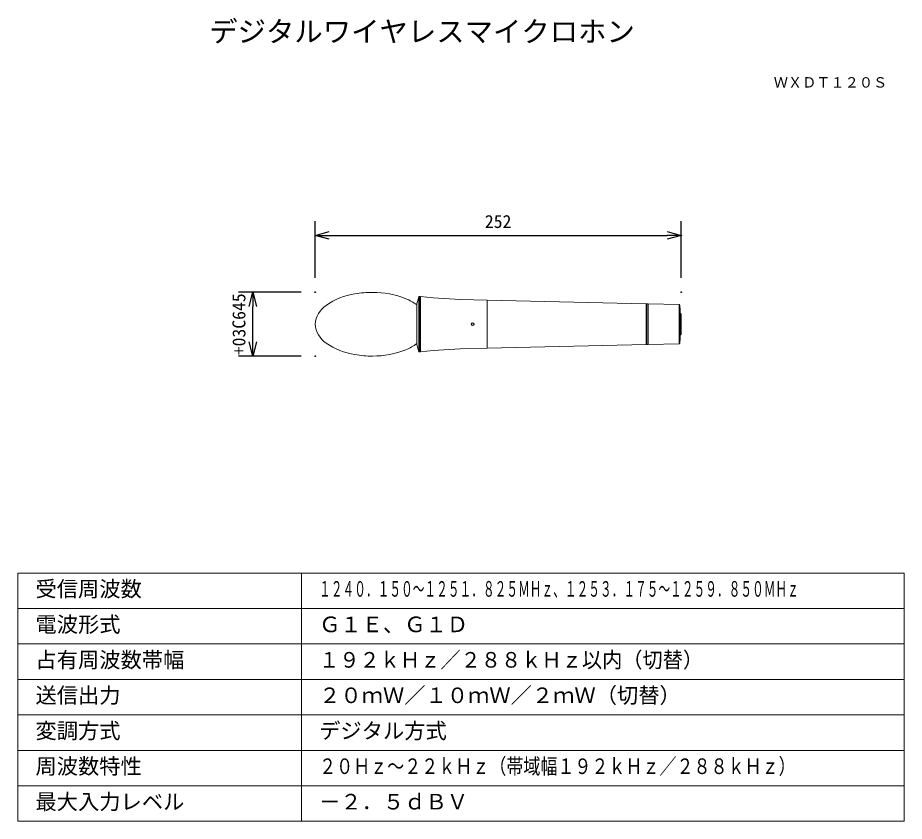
# Model space of a CAD drawing. Units: millimetres, scale not verified. Extents: x -62 to 63, y -56 to 57.
import ezdxf
from ezdxf.enums import TextEntityAlignment as Align

# ---------------------------------------------------------------- set-up
doc = ezdxf.new("R2010")
doc.units = ezdxf.units.MM
doc.header["$LTSCALE"] = 0.125
doc.header["$PDMODE"] = 32
doc.header["$PDSIZE"] = 0.0625
for name, color, linetype, lineweight in [('0-0_0', 7, 'Continuous', 25), ('0-2_WAKU', 1, 'Continuous', 18), ('0-3_MOJI1', 7, 'Continuous', 18), ('0-4_GAIKEI', 1, 'Continuous', 18), ('0-6_SUNPO', 7, 'Continuous', 25)]:
    doc.layers.add(name, color=color, linetype=linetype, lineweight=lineweight)
doc.layers.add('0-1_DEFPOINTS', color=7, linetype='Continuous')
doc.layers.add('0-5_TOUROKU', color=7, linetype='Continuous')
doc.styles.add('ＭＳ ゴシック', font='')
doc.styles.get('ＭＳ ゴシック').set_extended_font_data('MS Gothic')

# ---------------------------------------------------------------- blocks, each defined once
blk = doc.blocks.new('_OPEN30')
at = {"layer": '0-0_0'}
blk.add_line((0, 0), (-1, 0), dxfattribs=at)
blk.add_lwpolyline([(-1, 0.26795), (0, 0), (-1, -0.26795)], dxfattribs=at)
blk = doc.blocks.new('D3')
at = {"layer": '0-1_DEFPOINTS'}
for p in [(-32.541, 11.0716), (-23.7473, 11.0716), (-23.7473, 2.0716)]:
    blk.add_point(p, dxfattribs=at)
at = {"layer": '0-6_SUNPO'}
for p, q in [((-25.7473, 11.0716), (-34.541, 11.0716)), ((-32.541, 4.0716), (-32.541, 9.0716)), ((-25.7473, 2.0716), (-34.541, 2.0716))]:
    blk.add_line(p, q, dxfattribs=at)
at = {"layer": '0-6_SUNPO', "xscale": 2, "yscale": 2}
for p, rotation in [((-32.541, 11.0716), 90), ((-32.541, 2.0716), 270)]:
    blk.add_blockref('_OPEN30', p, dxfattribs=dict(at, rotation=rotation))
at = {"layer": '0-6_SUNPO', "style": 'ＭＳ ゴシック'}
blk.add_text('+03C645', height=1.833, rotation=90, dxfattribs=at).set_placement((-33.041, 2.1966), align=Align.BOTTOM_LEFT)
blk = doc.blocks.new('D4')
at = {"layer": '0-1_DEFPOINTS'}
for p in [(27.8582, 19.0873), (-23.7643, 11.0873), (27.8582, 11.0873)]:
    blk.add_point(p, dxfattribs=at)
at = {"layer": '0-6_SUNPO'}
for p, q in [((-23.7643, 13.0873), (-23.7643, 21.0873)), ((27.8582, 13.0873), (27.8582, 21.0873)), ((-21.7643, 19.0873), (25.8582, 19.0873))]:
    blk.add_line(p, q, dxfattribs=at)
at = {"layer": '0-6_SUNPO', "xscale": 2, "yscale": 2, "rotation": 180}
blk.add_blockref('_OPEN30', (-23.7643, 19.0873), dxfattribs=at)
at = {"layer": '0-6_SUNPO', "xscale": 2, "yscale": 2}
blk.add_blockref('_OPEN30', (27.8582, 19.0873), dxfattribs=at)
at = {"layer": '0-6_SUNPO', "style": 'ＭＳ ゴシック'}
blk.add_text('252', height=1.833, dxfattribs=at).set_placement((0.1719, 19.5873), align=Align.BOTTOM_LEFT)

msp = doc.modelspace()

# ---------------------------------------------------------------- linework, layer by layer
at = {"layer": '0-2_WAKU', "color": 4}
for p, q in [((62.5016, -21.4907), (-62.4984, -21.4907)), ((-62.4984, -21.4907), (-62.4984, -56.4907)), ((62.5016, -21.4907), (-62.4984, -21.4907)), ((-62.4984, -21.4907), (-62.4984, -56.4907)), ((-22.4984, -56.4907), (-22.4984, -21.4907)), ((-22.4984, -56.4907), (-22.4984, -21.4907)), ((62.5016, -56.4907), (62.5016, -21.4907)), ((62.5016, -56.4907), (62.5016, -21.4907)), ((-62.4984, -56.4907), (62.5016, -56.4907)), ((-62.4984, -56.4907), (62.5016, -56.4907))]:
    msp.add_line(p, q, dxfattribs=at)
at = {"layer": '0-2_WAKU'}
for p, q in [((-62.4984, -26.4907), (62.5016, -26.4907)), ((-62.4984, -26.4907), (62.5016, -26.4907)), ((-62.4984, -31.4907), (62.5016, -31.4907)), ((-62.4984, -31.4907), (62.5016, -31.4907)), ((-62.4984, -36.4907), (62.5016, -36.4907)), ((-62.4984, -36.4907), (62.5016, -36.4907)), ((-62.4984, -41.4907), (62.5016, -41.4907)), ((-62.4984, -41.4907), (62.5016, -41.4907)), ((-62.4984, -46.4907), (62.5016, -46.4907)), ((-62.4984, -46.4907), (62.5016, -46.4907)), ((-62.4984, -51.4907), (62.5016, -51.4907)), ((-62.4984, -51.4907), (62.5016, -51.4907))]:
    msp.add_line(p, q, dxfattribs=at)
at = {"layer": '0-3_MOJI1'}
for p, q in [((-5.9543, 17.4639), (-6.222, 16.4702)), ((-6.222, 16.4702), (-6.222, 10.7056)), ((-5.8274, 17.492), (-5.9331, 17.492)), ((-5.7851, 17.4568), (-5.8274, 17.492)), ((-5.8274, 17.492), (-5.7076, 17.485)), ((26.3997, 16.449), (26.3997, 16.4561)), ((30.917, 13.5879), (30.917, 12.0022)), ((-5.9543, 9.7119), (-6.222, 10.7056)), ((26.3997, 10.7267), (26.3997, 10.7197)), ((-5.8274, 9.6837), (-5.9331, 9.6837)), ((-5.7851, 9.719), (-5.8274, 9.6837)), ((-5.8274, 9.6837), (-5.7076, 9.6908))]:
    msp.add_line(p, q, dxfattribs=at)
at = {"layer": '0-3_MOJI1', "color": 1}
for p, q in [((-5.9543, 17.4639), (-5.9543, 9.7119)), ((-5.912, 17.492), (-5.912, 9.6837)), ((-5.8274, 17.492), (-5.8274, 9.6837)), ((-5.7851, 17.4568), (-5.7851, 9.719)), ((-5.7428, 17.4498), (-5.7428, 9.726)), ((-5.7076, 9.6908), (-5.7076, 17.485)), ((3.6864, 16.9635), (3.6864, 10.2123)), ((26.1178, 16.4631), (26.1178, 10.7126)), ((26.1601, 16.4208), (26.1601, 10.7549)), ((26.1953, 10.7126), (26.1953, 16.4631)), ((26.3997, 16.449), (26.3997, 10.7267)), ((30.7549, 16.3503), (30.7549, 10.8254)), ((30.8606, 16.2446), (30.8606, 10.9311)), ((30.9593, 15.096), (30.9593, 12.0798))]:
    msp.add_line(p, q, dxfattribs=at)
at = {"layer": '0-3_MOJI1'}
for points in [[(-5.9331, 17.492), (-5.9401, 17.485), (-5.9401, 17.4779), (-5.9472, 17.4779), (-5.9472, 17.4709), (-5.9543, 17.4639)], [(30.917, 13.5879), (30.917, 15.1735), (30.9099, 15.3074), (30.9099, 15.4413), (30.9029, 15.5752), (30.8959, 15.7091), (30.8818, 15.843), (30.8747, 15.9769), (30.8677, 16.1108), (30.8606, 16.2446), (30.7549, 16.3503), (26.3997, 16.4561), (26.1953, 16.4631), (26.1601, 16.4208), (26.1178, 16.4631), (3.6864, 16.9635), (-0.1332, 17.0692), (-3.9387, 17.3088), (-5.7076, 17.485), (-5.7428, 17.4498)], [(31.0227, 13.5879), (31.0227, 15.0396), (31.0156, 15.0537), (31.0086, 15.0607), (30.9945, 15.0748), (30.9875, 15.0818), (30.9734, 15.0889), (30.9593, 15.096), (30.917, 15.1171)], [(31.0509, 13.5879), (31.0509, 13.9402), (31.0438, 14.2996), (31.0368, 14.652), (31.0227, 15.0114)], [(31.0227, 13.5879), (31.0227, 12.1362), (31.0156, 12.1221), (31.0086, 12.115), (30.9945, 12.1009), (30.9875, 12.0939), (30.9734, 12.0868), (30.9593, 12.0798), (30.917, 12.0587)], [(31.0509, 13.5879), (31.0509, 13.2355), (31.0438, 12.8761), (31.0368, 12.5238), (31.0227, 12.1644)], [(30.917, 12.0022), (30.9099, 11.8684), (30.9099, 11.7345), (30.9029, 11.6006), (30.8959, 11.4667), (30.8818, 11.3328), (30.8747, 11.1989), (30.8677, 11.065), (30.8606, 10.9311), (30.7549, 10.8254), (26.3997, 10.7197), (26.1953, 10.7126), (26.1601, 10.7549), (26.1178, 10.7126), (3.6864, 10.2123), (-0.1332, 10.1066), (-3.9387, 9.8669), (-5.7076, 9.6908), (-5.7428, 9.726)], [(-5.9331, 9.6837), (-5.9401, 9.6908), (-5.9401, 9.6979), (-5.9472, 9.6979), (-5.9472, 9.7049), (-5.9543, 9.7119)]]:
    msp.add_lwpolyline(points, dxfattribs=at)
for centre, radius, start, end in [((-13.5313, 8.505), 9.4761, 98.67551, 125.2381), ((-12.6668, 5.1913), 12.8871, 89.13815, 100.25296), ((-12.3638, 5.8224), 12.255, 67.96169, 90.51036), ((-10.6159, 10.2441), 7.5006, 54.14053, 67.66434), ((-17.0816, 13.3451), 3.476, 123.47222, 175.99498), ((-17.0816, 13.8307), 3.476, 184.00502, 236.52778), ((-13.5313, 18.6708), 9.4761, 234.7619, 261.32449), ((-10.6159, 16.9316), 7.5006, 292.33566, 305.85947), ((-12.6668, 21.9844), 12.8871, 259.74704, 270.86185), ((-12.3638, 21.3533), 12.255, 269.48964, 292.03831)]:
    msp.add_arc(centre, radius, start, end, dxfattribs=at)
at = {"layer": '0-4_GAIKEI'}
for radius in [0.1974, 0.1486]:
    msp.add_circle((1.6498, 13.5879), radius, dxfattribs=at)

# ---------------------------------------------------------------- block references
at = {"layer": '0-6_SUNPO'}
for name in ['D4', 'D3']:
    msp.add_blockref(name, (3.1927, 7.0163), dxfattribs=at)

# ---------------------------------------------------------------- texts
at = {"layer": '0-3_MOJI1', "style": 'ＭＳ ゴシック'}
for s, height, p in [('デジタルワイヤレスマイクロホン', 2.933, (-35.4984, 52.5093)), ('受信周波数', 2.199, (-59.9984, -25.4907)), ('電波形式', 2.199, (-59.9984, -30.4907)), ('Ｇ１Ｅ、Ｇ１Ｄ', 2.199, (-19.9984, -30.4907)), ('占有周波数帯幅', 2.199, (-59.9984, -35.4907)), ('送信出力', 2.199, (-59.9984, -40.4907)), ('２０ｍＷ／１０ｍＷ／２ｍＷ（切替）', 2.199, (-19.9984, -40.4907)), ('変調方式', 2.199, (-59.9984, -45.4907)), ('デジタル方式', 2.199, (-19.9984, -45.4907)), ('周波数特性', 2.199, (-59.9984, -50.4907)), ('最大入力レベル', 2.199, (-59.9984, -55.4907)), ('－２．５ｄＢＶ', 2.199, (-19.9984, -55.4907))]:
    msp.add_text(s, height=height, dxfattribs=at).set_placement(p, align=Align.BOTTOM_LEFT)
for s, width, p in [('１２４０．１５０～１２５１．８２５ＭＨｚ、１２５３．１７５～１２５９．８５０ＭＨｚ', 0.55, (-19.9984, -25.4907)), ('１９２ｋＨｚ／２８８ｋＨｚ以内（切替）', 0.95, (-19.9984, -35.4907)), ('２０Ｈｚ～２２ｋＨｚ（帯域幅１９２ｋＨｚ／２８８ｋＨｚ）', 0.8, (-19.9984, -50.4907))]:
    msp.add_text(s, height=2.199, dxfattribs=dict(at, width=width)).set_placement(p, align=Align.BOTTOM_LEFT)
at = {"layer": '0-5_TOUROKU', "style": 'ＭＳ ゴシック'}
msp.add_text('ＷＸＤＴ１２０Ｓ', height=1.466, dxfattribs=at).set_placement((44.1016, 46.5093), align=Align.BOTTOM_LEFT)

doc.saveas('drawing.dxf')
